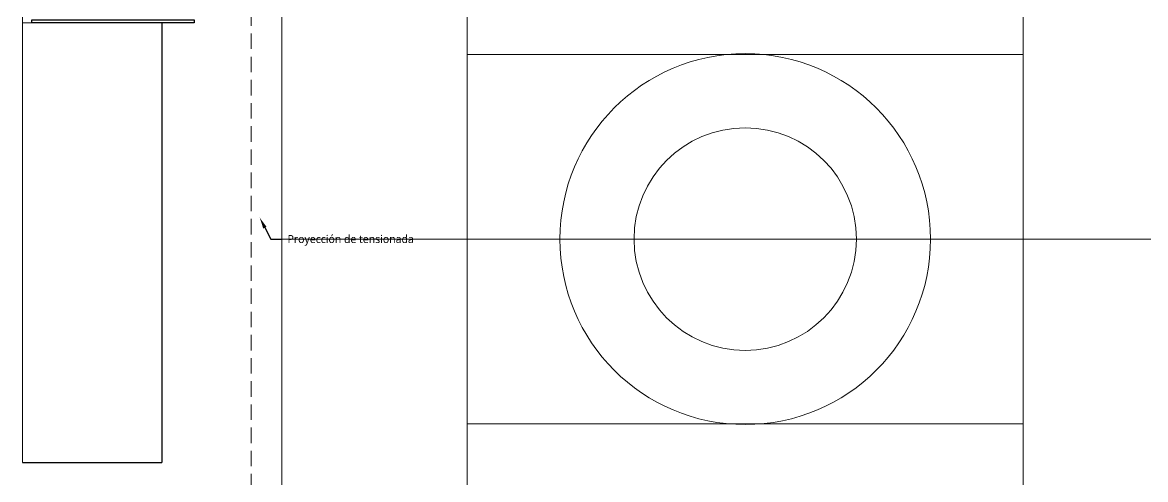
# Model space of a CAD drawing. Header units: metres. Extents: x 28 to 239, y -1 to 113.
# Drawn here: x 54.82 to 73.01, y 60.83 to 68.22 of the extents above; entities that cross this region are included whole.
import ezdxf
from ezdxf import colors
from ezdxf.entities.mleader import LeaderData, LeaderLine
from ezdxf.math import Vec2, Vec3

# ---------------------------------------------------------------- set-up
doc = ezdxf.new("R2010")
doc.units = ezdxf.units.M
doc.linetypes.add('DASHED2', pattern=[0.375, 0.25, -0.125])
for name, color, linetype, lineweight in [('0_Pluma_Nº__1', 8, 'Continuous', 9), ('0_Pluma_Nº__2', 250, 'Continuous', 20), ('letras sr', 7, 'Continuous', 5), ('Proyeccciones', 1, 'DASHED2', 18)]:
    doc.layers.add(name, color=color, linetype=linetype, lineweight=lineweight)
doc.styles.add('Generales', font='trebuc.ttf', dxfattribs={"height": 0.1})

# ---------------------------------------------------------------- blocks, each defined once
blk = doc.blocks.new('CANCHA TOTAL')
at = {"layer": '0_Pluma_Nº__1'}
for p, q in [((880.482, -144.445), (880.482, -116.445)), ((880.482, -144.445), (880.482, -116.445)), ((868.482, -121.445), (868.482, -139.445)), ((877.482, -139.445), (877.482, -121.445)), ((868.482, -127.457), (877.482, -127.457)), ((865.482, -130.445), (880.482, -130.445)), ((868.482, -133.433), (877.482, -133.433)), ((877.482, -133.433), (868.482, -133.433))]:
    blk.add_line(p, q, dxfattribs=at)
for radius in [3, 1.8]:
    blk.add_circle((872.982, -130.445), radius, dxfattribs=at)

msp = doc.modelspace()

# ---------------------------------------------------------------- linework, layer by layer
at = {"color": 252, "lineweight": 0, "true_color": 0x939598}
for p, q in [((54.822, 72.444), (54.822, 61.103)), ((54.972, 68.214), (54.822, 68.214))]:
    msp.add_line(p, q, dxfattribs=at)
at = {"color": 252, "true_color": 0x939598}
for p in [(57.081, 68.214), (54.822, 61.103)]:
    msp.add_line(p, (57.08, 61.103), dxfattribs=at)
msp.add_lwpolyline([(57.603, 68.214), (54.972, 68.214), (54.972, 68.214), (54.972, 68.264), (57.603, 68.264), (57.603, 68.214)], dxfattribs=at)
at = {"layer": 'Proyeccciones'}
msp.add_lwpolyline([(58.524, 79.215), (74.524, 79.215), (74.524, 49.415), (58.524, 49.415)], close=True, dxfattribs=at)

# ---------------------------------------------------------------- block references
at = {"color": 9, "true_color": 0xc7c8ca, "xscale": -1}
msp.add_blockref('CANCHA TOTAL', (939.506, 195.16), dxfattribs=at)
at = {"layer": '0_Pluma_Nº__2', "xscale": -1}
msp.add_blockref('CANCHA TOTAL', (939.506, 195.16), dxfattribs=at)

# ---------------------------------------------------------------- leaders
at = {"layer": 'letras sr'}
ml = msp.add_multileader_mtext('Standard', dxfattribs=at)
ml.set_content('Proyección de tensionada', color=256, style='Generales')
ml.set_leader_properties()
ml.build(insert=Vec2(0, 0))
ml.multileader.update_dxf_attribs({"text_right_attachment_type": 6, "dogleg_length": 0.36, "arrow_head_size": 0.18})
ctx = ml.context
ctx.base_point, ctx.char_height, ctx.arrow_head_size, ctx.landing_gap_size, ctx.plane_origin = Vec3(59.024, 64.715), 0.13, 0.18, 0.09, Vec3(57.955, 65.396)
ctx.right_attachment = 6
notes = []
notes.append((ctx, [(1, (1, 1, 0), (58.842, 64.715), (1, 0), 0.183, [(0, [(58.665, 65.06)], 0, [])])]))
ctx.mtext.insert, ctx.mtext.rotation, ctx.mtext.width, ctx.mtext.flow_direction = Vec3(59.114, 64.781), 6.283185, 1.98102, 5
for ctx, leaders in notes:
    for number, flags, end, landing, length, lines in leaders:
        leader = LeaderData()
        leader.index, (leader.has_last_leader_line, leader.has_dogleg_vector, leader.attachment_direction) = number, flags
        leader.last_leader_point, leader.dogleg_vector, leader.dogleg_length = Vec3(end), Vec3(landing), length
        for number, points, colour, breaks in lines:
            line = LeaderLine()
            line.index, line.vertices, line.color, line.breaks = number, Vec3.list(points), colors.encode_raw_color(colour), breaks
            leader.lines.append(line)
        ctx.leaders.append(leader)

doc.saveas('drawing.dxf')
